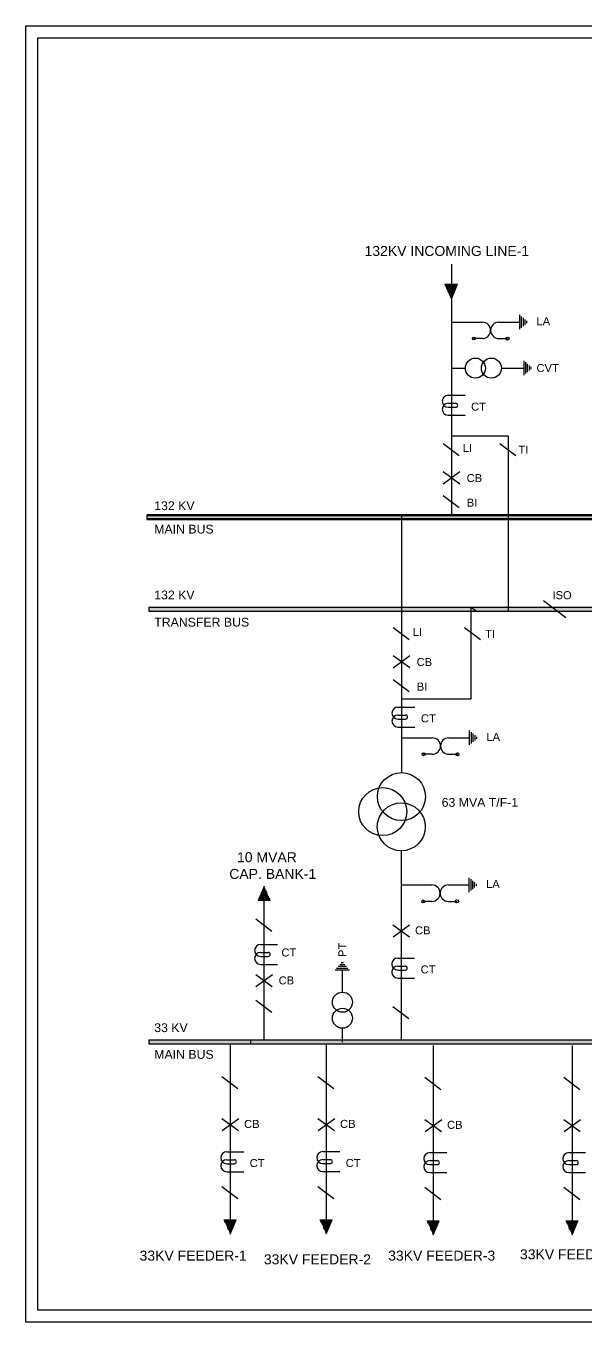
# Model space of a CAD drawing. Header units: millimetres. Extents: x 3217 to 8154, y 484 to 3724.
# Drawn here: x 3217 to 4617, y 484 to 3724 of the extents above; entities that cross this region are included whole.
import ezdxf

# ---------------------------------------------------------------- set-up
doc = ezdxf.new("R2010")
doc.units = ezdxf.units.MM
doc.styles.get("Standard").update_dxf_attribs({"font": 'arial.ttf'})

msp = doc.modelspace()

# ---------------------------------------------------------------- hatches: boundary and pattern name
at = {"true_color": 0xcd2027}
h = msp.add_hatch(color=242, dxfattribs=at)
h.dxf.hatch_style = 1
h.paths.add_polyline_path([(4296.1, 3078.5), (4280.9, 3078.5), (4280.9, 3041.6)])
h.paths.add_polyline_path([(4280.9, 3078.5), (4264.3, 3078.5), (4280.9, 3041.6)])
h = msp.add_hatch(color=242, dxfattribs=at)
h.dxf.hatch_style = 1
h.paths.add_polyline_path([(4416.9, 2942.1, 1), (4424.7, 2942.1, 1)])
h.paths.add_polyline_path([(4332.9, 2942.1, 1), (4339.9, 2942.1, 1)])
h = msp.add_hatch(color=242, dxfattribs=at)
h.dxf.hatch_style = 1
h.paths.add_polyline_path([(6491.6, 2491), (6491.6, 2501), (6325.9, 2501), (6325.9, 2491)])
h.paths.add_polyline_path([(4422.5, 2491), (4422.5, 2501), (3518.7, 2501), (3518.7, 2491)])
h = msp.add_hatch(color=242, dxfattribs=at)
h.dxf.hatch_style = 1
h.paths.add_polyline_path([(4422.5, 2501), (4422.5, 2491), (6325.9, 2491), (6325.9, 2501)])
h = msp.add_hatch(color=242, dxfattribs=at)
h.dxf.hatch_style = 1
h.paths.add_polyline_path([(6325.9, 2270.8), (4422.5, 2270.8), (4422.5, 2260.8), (6325.9, 2260.8)])
h.paths.add_polyline_path([(4422.5, 2270.8), (3524, 2270.8), (3524, 2260.8), (4422.5, 2260.8)])
h.paths.add_polyline_path([(6491, 2270.8), (6325.9, 2270.8), (6325.9, 2260.8), (6491, 2260.8)])
h = msp.add_hatch(color=242, dxfattribs=at)
h.dxf.hatch_style = 1
h.paths.add_polyline_path([(4291.6, 1903.1, 1), (4299.4, 1903.1, 1)])
h.paths.add_polyline_path([(4207.6, 1903.1, 1), (4214.6, 1903.1, 1)])
h = msp.add_hatch(color=3)
h.dxf.hatch_style = 1
h.paths.add_polyline_path([(3796.5, 1537), (3811.8, 1537), (3811.8, 1574)])
h.paths.add_polyline_path([(3811.8, 1537), (3828.3, 1537), (3811.8, 1574)])
h = msp.add_hatch(color=3)
h.dxf.hatch_style = 1
h.paths.add_polyline_path([(3828.1, 1537.5), (3812.3, 1573), (3797.6, 1537.5)])
h = msp.add_hatch(color=3)
h.dxf.hatch_style = 1
h.paths.add_polyline_path([(3797.6, 1537.5), (3828.1, 1537.5), (3812.3, 1573)])
h = msp.add_hatch()
h.set_pattern_fill('ANGLE', color=3, angle=180)
h.set_pattern_definition([(180, (7590.21, 2287.0074), (-9e-16, -6.985), [5.08, -1.905]), (270, (7590.21, 2287.0074), (6.985, -1e-15), [5.08, -1.905])])
h.paths.add_polyline_path([(3828.1, 1537.5), (3812.3, 1573), (3797.6, 1537.5)])
h = msp.add_hatch(color=3)
h.dxf.hatch_style = 1
h.paths.add_polyline_path([(4290.7, 1535.4, 1), (4298.4, 1535.4, 1)])
h.paths.add_polyline_path([(4206.6, 1535.4, 1), (4213.6, 1535.4, 1)])
h = msp.add_hatch(color=3)
h.dxf.hatch_style = 1
h.paths.add_polyline_path([(6491, 1189), (3524, 1189), (3524, 1179), (6491, 1179)])
h = msp.add_hatch(color=3)
h.dxf.hatch_style = 1
h.paths.add_polyline_path([(3743.1, 740), (3727.8, 740), (3727.8, 703.1)])
h.paths.add_polyline_path([(3727.8, 740), (3711.3, 740), (3727.8, 703.1)])
h = msp.add_hatch(color=3)
h.dxf.hatch_style = 1
h.paths.add_polyline_path([(3711.5, 739.5), (3727.4, 704), (3742, 739.5)])
h = msp.add_hatch(color=3)
h.dxf.hatch_style = 1
h.paths.add_polyline_path([(3742, 739.5), (3711.5, 739.5), (3727.4, 704)])
h = msp.add_hatch()
h.set_pattern_fill('ANGLE', color=3)
h.set_pattern_definition([(0, (-50.573, -10), (0, 6.985), [5.08, -1.905]), (90, (-50.573, -10), (-6.985, 4e-16), [5.08, -1.905])])
h.paths.add_polyline_path([(3711.5, 739.5), (3727.4, 704), (3742, 739.5)])
h = msp.add_hatch(color=3)
h.dxf.hatch_style = 1
h.paths.add_polyline_path([(3983.1, 740.2), (3967.8, 740.2), (3967.8, 703.2)])
h.paths.add_polyline_path([(3967.8, 740.2), (3951.3, 740.2), (3967.8, 703.2)])
h = msp.add_hatch(color=3)
h.dxf.hatch_style = 1
h.paths.add_polyline_path([(3951.6, 739.7), (3967.4, 704.2), (3982, 739.7)])
h = msp.add_hatch(color=3)
h.dxf.hatch_style = 1
h.paths.add_polyline_path([(3982, 739.7), (3951.6, 739.7), (3967.4, 704.2)])
h = msp.add_hatch()
h.set_pattern_fill('ANGLE', color=3)
h.set_pattern_definition([(0, (189.445, -9.8125), (0, 6.985), [5.08, -1.905]), (90, (189.445, -9.8125), (-6.985, 4e-16), [5.08, -1.905])])
h.paths.add_polyline_path([(3951.6, 739.7), (3967.4, 704.2), (3982, 739.7)])
h = msp.add_hatch(color=3)
h.dxf.hatch_style = 1
h.paths.add_polyline_path([(4250.7, 737.8), (4235.4, 737.8), (4235.4, 700.8)])
h.paths.add_polyline_path([(4235.4, 737.8), (4218.9, 737.8), (4235.4, 700.8)])
h = msp.add_hatch(color=3)
h.dxf.hatch_style = 1
h.paths.add_polyline_path([(4219.1, 737.3), (4234.9, 701.8), (4249.6, 737.3)])
h = msp.add_hatch(color=3)
h.dxf.hatch_style = 1
h.paths.add_polyline_path([(4249.6, 737.3), (4219.1, 737.3), (4234.9, 701.8)])
h = msp.add_hatch()
h.set_pattern_fill('ANGLE', color=3)
h.set_pattern_definition([(0, (456.995, -12.219), (0, 6.985), [5.08, -1.905]), (90, (456.995, -12.219), (-6.985, 4e-16), [5.08, -1.905])])
h.paths.add_polyline_path([(4219.1, 737.3), (4234.9, 701.8), (4249.6, 737.3)])
h = msp.add_hatch(color=3)
h.dxf.hatch_style = 1
h.paths.add_polyline_path([(4598, 737.8), (4582.7, 737.8), (4582.7, 700.8)])
h.paths.add_polyline_path([(4582.7, 737.8), (4566.2, 737.8), (4582.7, 700.8)])
h = msp.add_hatch(color=3)
h.dxf.hatch_style = 1
h.paths.add_polyline_path([(4566.5, 737.3), (4582.3, 701.8), (4596.9, 737.3)])
h = msp.add_hatch(color=3)
h.dxf.hatch_style = 1
h.paths.add_polyline_path([(4596.9, 737.3), (4566.5, 737.3), (4582.3, 701.8)])
h = msp.add_hatch()
h.set_pattern_fill('ANGLE', color=3)
h.set_pattern_definition([(0, (804.347, -12.219), (0, 6.985), [5.08, -1.905]), (90, (804.347, -12.219), (-6.985, 4e-16), [5.08, -1.905])])
h.paths.add_polyline_path([(4566.5, 737.3), (4582.3, 701.8), (4596.9, 737.3)])

# ---------------------------------------------------------------- linework, layer by layer
at = {"color": 242, "true_color": 0xcd2027}
for p, q in [((4280.9, 3127.9), (4280.9, 2501)), ((4264.3, 3078.5), (4280.9, 3041.6)), ((4280.9, 3041.6), (4296.1, 3078.5)), ((4280.9, 2983.2), (4358.1, 2983.2)), ((4399.2, 2983.2), (4450.6, 2983.2)), ((4450.6, 3001.4), (4450.6, 2965.4)), ((4450.6, 3001.4), (4450.6, 2965.4)), ((4455.1, 2997.6), (4455.1, 2969.2)), ((4455.1, 2997.6), (4455.1, 2969.2)), ((4459.6, 2993.7), (4459.6, 2973)), ((4459.6, 2993.7), (4459.6, 2973)), ((4464.1, 2989.9), (4464.1, 2976.8)), ((4464.1, 2989.9), (4464.1, 2976.8)), ((4468.6, 2986.1), (4468.6, 2980.6)), ((4468.6, 2986.1), (4468.6, 2980.6)), ((4358.1, 2942.1), (4336.4, 2942.1)), ((4399.2, 2942.1), (4420.8, 2942.1)), ((4399.2, 2942.1), (4399.2, 2942.1)), ((4461.4, 2886.7), (4461.4, 2850.7)), ((4280.9, 2868.3), (4315.4, 2868.3)), ((4405.4, 2868.3), (4461.4, 2868.3)), ((4465.9, 2882.9), (4465.9, 2854.5)), ((4470.4, 2879), (4470.4, 2858.3)), ((4474.9, 2875.2), (4474.9, 2862.1)), ((4479.4, 2871.4), (4479.4, 2865.9)), ((4272.6, 2800.4), (4314.9, 2800.4)), ((4272.6, 2780.4), (4291.5, 2780.4)), ((4272.6, 2770.4), (4291.5, 2770.4)), ((4272.6, 2750.4), (4314.9, 2750.4)), ((4280.9, 2699.2), (4422.5, 2699.2)), ((4422.5, 2699.2), (4422.5, 2260.8)), ((4260.1, 2679.7), (4300.2, 2649.5)), ((4401.7, 2679.7), (4441.9, 2649.5)), ((4260.1, 2609.6), (4260.1, 2609.6)), ((4260.1, 2579.5), (4301.6, 2609.6)), ((4260.1, 2609.6), (4301.6, 2579.5)), ((4260.1, 2550.2), (4300.2, 2520)), ((3518.7, 2501), (3518.7, 2491)), ((3990.4, 2501), (3990.4, 2501)), ((4155.6, 2501), (4155.6, 1857.3)), ((3524, 2270.8), (6491, 2270.8)), ((3524, 2270.8), (3524, 2260.8)), ((4330.1, 2041.7), (4330.1, 2270.8)), ((4330.1, 2270.8), (4343.4, 2260.8)), ((4330.1, 2270.8), (4343.4, 2260.8)), ((4330.1, 2270.8), (4343.4, 2260.8)), ((4510.5, 2287.3), (4566.6, 2245.1)), ((3524, 2260.8), (6491, 2260.8)), ((4135.1, 2219.8), (4175.2, 2189.6)), ((4312.9, 2219.8), (4353, 2189.6)), ((4135.1, 2149.8), (4135.1, 2149.8)), ((4135.1, 2119.6), (4176.6, 2149.8)), ((4135.1, 2149.8), (4176.6, 2119.7)), ((4135.1, 2090.3), (4175.2, 2060.1)), ((4155.3, 2041.7), (4330.1, 2041.7)), ((4147, 2021.2), (4189.4, 2021.2)), ((4147, 2001.2), (4166, 2001.2)), ((4147, 1991.2), (4166, 1991.2)), ((4147, 1971.2), (4189.4, 1971.2)), ((4155.6, 1944.2), (4232.8, 1944.2)), ((4273.9, 1944.2), (4325.3, 1944.2)), ((4325.3, 1962.4), (4325.3, 1926.4)), ((4325.3, 1962.4), (4325.3, 1926.4)), ((4329.8, 1958.6), (4329.8, 1930.2)), ((4329.8, 1958.6), (4329.8, 1930.2)), ((4334.3, 1954.8), (4334.3, 1934)), ((4334.3, 1954.8), (4334.3, 1934)), ((4338.8, 1950.9), (4338.8, 1937.8)), ((4338.8, 1950.9), (4338.8, 1937.8)), ((4343.3, 1947.1), (4343.3, 1941.6)), ((4343.3, 1947.1), (4343.3, 1941.6)), ((4232.8, 1903.1), (4211.1, 1903.1)), ((4273.9, 1903.1), (4295.5, 1903.1)), ((4273.9, 1903.1), (4273.9, 1903.1)), ((3812.3, 1573), (3797.6, 1537.5)), ((3727.4, 704), (3742, 739.5)), ((3967.4, 704.2), (3982, 739.7)), ((4234.9, 701.8), (4249.6, 737.3)), ((4582.3, 701.8), (4596.9, 737.3))]:
    msp.add_line(p, q, dxfattribs=at)
at = {"color": 242, "lineweight": 80, "true_color": 0xcd2027}
for p, q in [((3518.7, 2501), (6491.6, 2501)), ((3518.7, 2491), (6491.6, 2491))]:
    msp.add_line(p, q, dxfattribs=at)
at = {"color": 3}
for p, q in [((4154.6, 1661.8), (4154.6, 1189)), ((4324.3, 1594.7), (4324.3, 1558.7)), ((4324.3, 1594.7), (4324.3, 1558.7)), ((4328.8, 1590.9), (4328.8, 1562.5)), ((4328.8, 1590.9), (4328.8, 1562.5)), ((3811.8, 1573.6), (3811.8, 1187.9)), ((3812.4, 1537.5), (3812.4, 1571.9)), ((4154.6, 1576.4), (4231.8, 1576.4)), ((4272.9, 1576.4), (4324.3, 1576.4)), ((4333.3, 1587), (4333.3, 1566.3)), ((4333.3, 1587), (4333.3, 1566.3)), ((4337.8, 1583.2), (4337.8, 1570.1)), ((4337.8, 1583.2), (4337.8, 1570.1)), ((4342.3, 1579.3), (4342.3, 1573.9)), ((4342.3, 1579.3), (4342.3, 1573.9)), ((4231.8, 1535.4), (4210.1, 1535.4)), ((4272.9, 1535.4), (4294.5, 1535.4)), ((4272.9, 1535.4), (4272.9, 1535.4)), ((3791.1, 1491.5), (3831.2, 1461.3)), ((4133.9, 1476.7), (4175.4, 1446.5)), ((4134.6, 1446.5), (4176.1, 1476.7)), ((4154.6, 1461.6), (4155.3, 1461.6)), ((4155.3, 1461.6), (4155.3, 1461.1)), ((3803.5, 1427.8), (3845.9, 1427.8)), ((3811.8, 1427.8), (3811.8, 1377.8)), ((3811.8, 1427.8), (3811.8, 1377.8)), ((3803.5, 1407.8), (3822.5, 1407.8)), ((3803.5, 1397.8), (3822.5, 1397.8)), ((4146.3, 1393.7), (4188.6, 1393.7)), ((3803.5, 1377.8), (3845.9, 1377.8)), ((3989.7, 1364.4), (4025.7, 1364.4)), ((3993.5, 1368.9), (4021.9, 1368.9)), ((3997.4, 1373.4), (4018.1, 1373.4)), ((4001.2, 1377.9), (4014.3, 1377.9)), ((4005.1, 1382.4), (4010.5, 1382.4)), ((4008.1, 1308.4), (4008.1, 1364.4)), ((4146.3, 1373.7), (4165.3, 1373.7)), ((4146.3, 1363.7), (4165.3, 1363.7)), ((3791.1, 1352.7), (3832.6, 1322.5)), ((3791.8, 1322.5), (3833.3, 1352.7)), ((3811.8, 1337.6), (3812.5, 1337.6)), ((3811.8, 1337.6), (3811.8, 1337)), ((3812.5, 1337.6), (3812.5, 1337.1)), ((4146.3, 1343.7), (4188.6, 1343.7)), ((3791.1, 1288.8), (3831.2, 1258.6)), ((4133.9, 1273), (4174, 1242.8)), ((4008.1, 1183.8), (4008.1, 1218.4)), ((3524, 1189), (6491, 1189)), ((3524, 1189), (3524, 1179)), ((3524, 1179), (6491, 1179)), ((3727.2, 1177.9), (3727.2, 705.1)), ((3777.8, 1187.9), (3777.8, 1179)), ((3967.2, 1178), (3967.2, 705.3)), ((4234.8, 1175.6), (4234.8, 702.9)), ((4582.1, 1175.6), (4582.1, 702.9)), ((3706.5, 1097.9), (3746.6, 1067.7)), ((3946.5, 1098.1), (3986.6, 1067.9)), ((4214, 1095.7), (4254.2, 1065.5)), ((4561.4, 1095.7), (4601.5, 1065.5)), ((3706.5, 992.7), (3748, 962.6)), ((3707.2, 962.5), (3748.7, 992.7)), ((3727.2, 977.6), (3727.9, 977.6)), ((3727.9, 977.6), (3727.9, 977.1)), ((3946.5, 992.9), (3988, 962.8)), ((3947.2, 962.7), (3988.7, 992.9)), ((3967.2, 977.8), (3968, 977.8)), ((3968, 977.8), (3968, 977.3)), ((4214, 990.5), (4255.5, 960.4)), ((4214.8, 960.3), (4256.3, 990.5)), ((4234.8, 975.4), (4235.5, 975.4)), ((4235.5, 975.4), (4235.5, 974.9)), ((4561.4, 990.5), (4602.9, 960.4)), ((4562.1, 960.3), (4603.6, 990.5)), ((4582.1, 975.4), (4582.9, 975.4)), ((4582.9, 975.4), (4582.9, 974.9)), ((3718.9, 909.7), (3761.2, 909.7)), ((3959, 909.9), (4001.3, 909.9)), ((4226.5, 907.5), (4268.8, 907.5)), ((4573.9, 907.5), (4616.2, 907.5)), ((3718.9, 889.7), (3737.9, 889.7)), ((3718.9, 879.7), (3737.9, 879.7)), ((3959, 889.9), (3977.9, 889.9)), ((3959, 879.9), (3977.9, 879.9)), ((4226.5, 887.5), (4245.4, 887.5)), ((4226.5, 877.5), (4245.4, 877.5)), ((4573.9, 887.5), (4592.8, 887.5)), ((4573.9, 877.5), (4592.8, 877.5)), ((3718.9, 859.7), (3761.2, 859.7)), ((3959, 859.9), (4001.3, 859.9)), ((4226.5, 857.5), (4268.8, 857.5)), ((4573.9, 857.5), (4616.2, 857.5)), ((3706.5, 822.9), (3746.6, 792.7)), ((3946.5, 823.1), (3986.6, 792.9)), ((4214, 820.7), (4254.2, 790.5)), ((4561.4, 820.7), (4601.5, 790.5))]:
    msp.add_line(p, q, dxfattribs=at)
at = {"color": 5}
for points in [[(3216.6, 3723.6), (8153.8, 3723.6), (8153.8, 483.9), (3216.6, 483.9)], [(3246.6, 3693.6), (8123.8, 3693.6), (8123.8, 513.9), (3246.6, 513.9)]]:
    msp.add_lwpolyline(points, close=True, dxfattribs=at)
at = {"color": 242, "true_color": 0xcd2027}
for points in [[(4264.3, 3078.5), (4296.1, 3078.5)], [(3828.1, 1537.5), (3797.6, 1537.5)], [(3711.5, 739.5), (3742, 739.5)], [(3951.6, 739.7), (3982, 739.7)], [(4219.1, 737.3), (4249.6, 737.3)], [(4566.5, 737.3), (4596.9, 737.3)]]:
    msp.add_lwpolyline(points, dxfattribs=at)
msp.add_lwpolyline([(4399.2, 2942.1)], close=True, dxfattribs=at)
for centre, radius in [((4336.4, 2942.1), 3.49), ((4420.8, 2942.1), 3.89), ((4340.4, 2868.3), 25), ((4380.4, 2868.3), 25), ((4211.1, 1903.1), 3.49), ((4295.5, 1903.1), 3.89), ((4155.6, 1797.3), 60)]:
    msp.add_circle(centre, radius, dxfattribs=at)
at = {"color": 18, "true_color": 0x000000}
msp.add_circle((4108.8, 1759.7), 60, dxfattribs=at)
at = {"color": 3}
for centre, radius in [((4155.3, 1721.8), 60), ((4210.1, 1535.4), 3.49), ((4294.5, 1535.4), 3.89), ((4008.1, 1283.4), 25), ((4008.1, 1243.4), 25)]:
    msp.add_circle(centre, radius, dxfattribs=at)
at = {"color": 242, "true_color": 0xcd2027}
for centre, radius, start, end in [((4358.1, 2962.6), 20.5, 270, 90), ((4399.2, 2962.6), 20.5, 90, 270), ((4272.6, 2785.4), 15, 90, 270), ((4272.6, 2765.4), 15, 90, 270), ((4291.5, 2775.4), 5, 270, 90), ((4147, 2006.2), 15, 90, 270), ((4147, 1986.2), 15, 90, 270), ((4166, 1996.2), 5, 270, 90), ((4232.8, 1923.7), 20.5, 270, 90), ((4273.9, 1923.7), 20.5, 90, 270)]:
    msp.add_arc(centre, radius, start, end, dxfattribs=at)
at = {"color": 3}
for centre, radius, start, end in [((4231.8, 1555.9), 20.5, 270, 90), ((4272.9, 1555.9), 20.5, 90, 270), ((3803.5, 1412.8), 15, 90, 270), ((3803.5, 1392.8), 15, 90, 270), ((3822.5, 1402.8), 5, 270, 90), ((4146.3, 1378.7), 15, 90, 270), ((4146.3, 1358.7), 15, 90, 270), ((4165.3, 1368.7), 5, 270, 90), ((3718.9, 894.7), 15, 90, 270), ((3959, 894.9), 15, 90, 270), ((4226.5, 892.5), 15, 90, 270), ((4573.9, 892.5), 15, 90, 270), ((3718.9, 874.7), 15, 90, 270), ((3737.9, 884.7), 5, 270, 90), ((3959, 874.9), 15, 90, 270), ((3977.9, 884.9), 5, 270, 90), ((4226.5, 872.5), 15, 90, 270), ((4245.4, 882.5), 5, 270, 90), ((4573.9, 872.5), 15, 90, 270), ((4592.8, 882.5), 5, 270, 90)]:
    msp.add_arc(centre, radius, start, end, dxfattribs=at)

# ---------------------------------------------------------------- texts
at = {"color": 242, "true_color": 0xcd2027, "attachment_point": 1}
for s, width, gutter_width, heights, insert, char_height in [('{\\C5;132KV INCOMING LINE-1}', 443.012, 195, [150], (4063.4, 3173.7), 25), ('{\\C5;LA}', 18.506, 12.5, [0], (4493.3, 2995.5), 20), ('{\\C5;CVT}', 18.506, 12.5, [0], (4493.3, 2878.5), 20), ('{\\C5;CT}', 18.506, 12.5, [0], (4329.8, 2782.1), 20), ('{\\C5;LI}', 18.506, 12.5, [0], (4308.8, 2678.8), 20), ('{\\C5;TI}', 18.506, 12.5, [0], (4448.4, 2674.4), 20), ('{\\C5;CB}', 18.506, 12.5, [0], (4318.6, 2603.5), 20), ('{\\C5;132 KV}', 224.898, 12.5, [58.2], (3537.5, 2535.4), 22), ('{\\C5;BI}', 18.506, 12.5, [0], (4318.9, 2542.1), 20), ('{\\C5;MAIN BUS}', 224.898, 12.5, [58.2], (3537.5, 2476.9), 22), ('{\\C5;132 KV}', 224.898, 12.5, [58.2], (3537.5, 2312.3), 22), ('{\\C5;ISO}', 18.506, 12.5, [0], (4533.3, 2310.8), 20), ('{\\C5;TRANSFER BUS}', 261.919, 12.5, [95.2], (3537.5, 2244.3), 22), ('{\\C5;LI}', 18.506, 12.5, [0], (4183.7, 2218.9), 20), ('{\\C5;TI}', 20, 12.5, [0], (4364.5, 2213.9), 20), ('{\\C5;CB}', 18.506, 12.5, [0], (4193.6, 2143.7), 20), ('{\\C5;BI}', 18.506, 12.5, [0], (4193.9, 2082.3), 20), ('{\\C5;CT}', 18.506, 12.5, [0], (4204.3, 2002.9), 20), ('{\\C5;LA}', 18.506, 12.5, [0], (4368, 1956.5), 20), ('{\\C5;63 MVA T/F-1}', 250.508, 12.5, [73.3], (4256.2, 1793.9), 22), ('{\\C5;  10 MVAR\\PCAP. BANK-1}', 443.012, 195, [150], (3725.1, 1658.3), 25), ('{\\C5;LA}', 18.506, 12.5, [0], (4367.1, 1588.8), 20), ('{\\C5;CB}', 18.506, 12.5, [0], (4189.5, 1473), 20), ('{\\C5;CT}', 18.506, 12.5, [0], (3855.6, 1417.7), 20), ('{\\C5;CT}', 18.506, 12.5, [0], (4203.6, 1375.4), 20), ('{\\C5;CB}', 18.506, 12.5, [0], (3848.5, 1347.9), 20), ('{\\C5;33 KV}', 224.898, 12.5, [58.2], (3537.5, 1230.7), 22), ('{\\C5;MAIN BUS}', 224.898, 12.5, [58.2], (3537.5, 1164), 22), ('{\\C5;CB}', 18.506, 12.5, [0], (3762.1, 989.1), 20), ('{\\C5;CB}', 18.506, 12.5, [0], (4002.2, 989.3), 20), ('{\\C5;CB}', 18.506, 12.5, [0], (4269.7, 986.9), 20), ('{\\C5;CT}', 18.506, 12.5, [0], (3776.2, 891.4), 20), ('{\\C5;CT}', 18.506, 12.5, [0], (4016.2, 891.6), 20), ('{\\C5;33KV FEEDER-1}', 443.012, 195, [150], (3500.8, 662.6), 25), ('{\\C5;33KV FEEDER-2}', 443.012, 195, [150], (3811.6, 653.2), 25), ('{\\C5;33KV FEEDER-3}', 443.012, 195, [150], (4122.4, 662.6), 25), ('{\\C5;33KV FEEDER-4}', 443.012, 195, [150], (4452, 665.7), 25)]:
    msp.add_mtext_dynamic_manual_height_columns(s, width=width, gutter_width=gutter_width, heights=heights, dxfattribs=dict(at, insert=insert, char_height=char_height))
at = {"color": 3, "insert": (3997.9, 1396.3), "char_height": 20, "attachment_point": 1, "rotation": 90}
msp.add_mtext_dynamic_manual_height_columns('{\\C5;PT}', width=18.506, gutter_width=12.5, heights=[0], dxfattribs=at)

doc.saveas('drawing.dxf')
